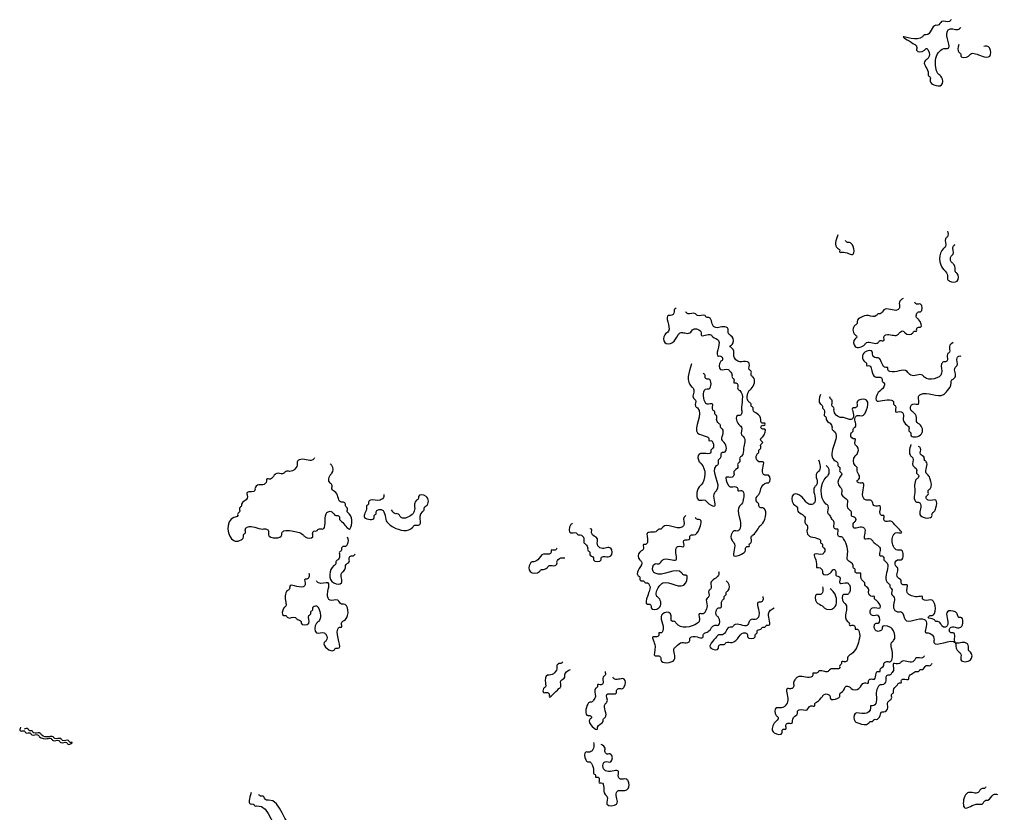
# Model space of a CAD drawing. Header units: metres. Extents: x 0 to 100, y 0 to 141.
# Drawn here: x 46.49 to 59.2, y 124.7 to 135.03 of the extents above; entities that cross this region are included whole.
import ezdxf

# ---------------------------------------------------------------- set-up
doc = ezdxf.new("R2010")
doc.units = ezdxf.units.M

msp = doc.modelspace()

# ---------------------------------------------------------------- linework, layer by layer
for points in [[(58.6, 135.025), (58.575, 135), (58.475, 135), (58.425, 134.95), (58.4, 134.95), (58.275, 134.825), (58.25, 134.825), (58.225, 134.8), (57.975, 134.8), (58.125, 134.7), (58.15, 134.675), (58.15, 134.625), (58.25, 134.625), (58.275, 134.65), (58.3, 134.625), (58.3, 134.525), (58.25, 134.475), (58.3, 134.325), (58.3, 134.3), (58.325, 134.275), (58.325, 134.225), (58.375, 134.175), (58.475, 134.175), (58.475, 134.275), (58.425, 134.325), (58.4, 134.4), (58.4, 134.525), (58.525, 134.65), (58.55, 134.65), (58.55, 134.875), (58.575, 134.9), (58.7, 134.9), (58.725, 134.925)], [(58.7, 134.7), (58.7, 134.6), (58.725, 134.575), (58.725, 134.55), (58.825, 134.55), (58.85, 134.575), (59, 134.55), (59.1, 134.55), (59.1, 134.65), (59.075, 134.675), (59.025, 134.675)], [(57.125, 132.225), (57.125, 132.05), (57.15, 132.025), (57.15, 132), (57.175, 132), (57.325, 131.975), (57.325, 132.075), (57.275, 132.125), (57.25, 132.125), (57.225, 132.15)], [(58.55, 132.275), (58.55, 132.2), (58.525, 132.175), (58.525, 132.075), (58.5, 132.05), (58.5, 131.775), (58.525, 131.75), (58.55, 131.675), (58.55, 131.65), (58.575, 131.625), (58.675, 131.625), (58.675, 131.725), (58.65, 131.75), (58.65, 131.775), (58.625, 131.85), (58.6, 131.875), (58.6, 131.95), (58.625, 131.975), (58.625, 132.075), (58.65, 132.1)], [(57.975, 131.4), (57.925, 131.35), (57.925, 131.275), (57.9, 131.25), (57.725, 131.25), (57.675, 131.2), (57.65, 131.2), (57.625, 131.175), (57.525, 131.175), (57.425, 131.15), (57.375, 131.1), (57.375, 131.075), (57.35, 131.05), (57.35, 130.925), (57.375, 130.9), (57.35, 130.875), (57.35, 130.775), (57.475, 130.8), (57.5, 130.825), (57.65, 130.825), (57.675, 130.85), (57.725, 130.85), (57.725, 130.9), (57.75, 130.925), (57.9, 130.925), (57.925, 130.95), (57.975, 130.975), (58, 130.95), (58.1, 130.95), (58.125, 130.975), (58.15, 130.975), (58.15, 131), (58.175, 131.025), (58.2, 131.025), (58.175, 131.125), (58.15, 131.15), (58.15, 131.2), (58.175, 131.225), (58.2, 131.225), (58.2, 131.325), (58.15, 131.325), (58.125, 131.35)], [(55.025, 131.275), (55, 131.25), (55, 131.225), (54.95, 131.175), (54.925, 131.175), (54.925, 130.975), (54.875, 130.925), (54.875, 130.825), (54.975, 130.825), (55.05, 130.925), (55.075, 130.95), (55.2, 130.95), (55.25, 131), (55.3, 131), (55.35, 130.95), (55.35, 130.925), (55.475, 130.925), (55.5, 130.9), (55.575, 130.85), (55.575, 130.65), (55.6, 130.65), (55.625, 130.625), (55.625, 130.6), (55.6, 130.575), (55.6, 130.475), (55.7, 130.475), (55.725, 130.45), (55.75, 130.4), (55.75, 130.375), (55.775, 130.35), (55.775, 130.3), (55.8, 130.3), (55.825, 130.275), (55.825, 130.225), (55.85, 130.2), (55.875, 129.95), (55.875, 129.9), (55.85, 129.875), (55.825, 129.875), (55.825, 129.775), (55.875, 129.725), (55.875, 129.625), (55.9, 129.6), (55.9, 129.45), (55.875, 129.35), (55.85, 129.325), (55.85, 129.275), (55.825, 129.25), (55.825, 129.2), (55.775, 129.15), (55.775, 129.1), (55.75, 129.075), (55.675, 129.075), (55.7, 128.975), (55.725, 128.95), (55.8, 128.95), (55.825, 128.925), (55.825, 128.9), (55.875, 128.9), (55.9, 128.875), (55.9, 128.8), (55.875, 128.725), (55.85, 128.7), (55.85, 128.4), (55.825, 128.375), (55.775, 128.375), (55.75, 128.35), (55.75, 128.25), (55.775, 128.225), (55.775, 128.05), (55.875, 128.075), (55.925, 128.125), (55.925, 128.15), (55.95, 128.175), (55.975, 128.175), (55.975, 128.2), (56, 128.225), (56, 128.3), (56.025, 128.325), (56.125, 128.45), (56.15, 128.475), (56.15, 128.675), (56.125, 128.675), (56.1, 128.7), (56.1, 128.725), (56.075, 128.75), (56.075, 128.825), (56.1, 128.85), (56.125, 128.925), (56.2, 129), (56.225, 129), (56.225, 129.1), (56.175, 129.1), (56.15, 129.125), (56.15, 129.275), (56.1, 129.275), (56.075, 129.375), (56.1, 129.4), (56.1, 129.425), (56.125, 129.45), (56.125, 129.5), (56.15, 129.525), (56.125, 129.55), (56.125, 129.575), (56.15, 129.6), (56.175, 129.7), (56.15, 129.7), (56.125, 129.725), (56.15, 129.75), (56.175, 129.75), (56.175, 129.775), (56.15, 129.775), (56.125, 129.8), (56.125, 129.825), (56.075, 129.9), (56.025, 129.95), (56.025, 129.975), (56, 130), (56, 130.025), (55.975, 130.05), (55.975, 130.2), (56, 130.225), (56.025, 130.375), (56, 130.4), (56, 130.45), (55.975, 130.475), (55.975, 130.55), (55.95, 130.575), (55.85, 130.575), (55.775, 130.65), (55.775, 130.675), (55.75, 130.75), (55.725, 130.775), (55.75, 130.8), (55.75, 130.9), (55.7, 130.95), (55.7, 131), (55.675, 131.025), (55.525, 131.025), (55.5, 131.05), (55.475, 131.125), (55.45, 131.15), (55.425, 131.15), (55.4, 131.175), (55.3, 131.175), (55.275, 131.2), (55.175, 131.2), (55.15, 131.225)], [(58.625, 130.825), (58.575, 130.775), (58.575, 130.7), (58.55, 130.675), (58.55, 130.6), (58.525, 130.575), (58.5, 130.575), (58.475, 130.55), (58.475, 130.425), (58.25, 130.375), (58.225, 130.4), (58.075, 130.4), (58.025, 130.45), (57.8, 130.45), (57.775, 130.475), (57.775, 130.5), (57.75, 130.5), (57.7, 130.55), (57.65, 130.625), (57.625, 130.625), (57.575, 130.675), (57.575, 130.7), (57.475, 130.7), (57.475, 130.575), (57.5, 130.55), (57.5, 130.525), (57.525, 130.525), (57.575, 130.425), (57.625, 130.375), (57.675, 130.375), (57.7, 130.35), (57.7, 130.325), (57.725, 130.3), (57.725, 130.25), (57.65, 130.175), (57.625, 130.075), (57.825, 130.075), (57.85, 130.05), (57.85, 130.025), (57.875, 130), (57.875, 129.925), (57.95, 129.925), (57.975, 129.9), (57.975, 129.825), (58.025, 129.75), (58.05, 129.725), (58.05, 129.675), (58.075, 129.65), (58.075, 129.625), (58.2, 129.625), (58.2, 129.75), (58.15, 129.8), (58.15, 129.85), (58.1, 129.925), (58.075, 129.95), (58.075, 130), (58.1, 130.025), (58.175, 130.025), (58.175, 130.125), (58.2, 130.15), (58.5, 130.15), (58.55, 130.2), (58.6, 130.3), (58.6, 130.325), (58.65, 130.375), (58.65, 130.5), (58.675, 130.525), (58.675, 130.625), (58.7, 130.65), (58.725, 130.65)], [(55.225, 130.55), (55.225, 130.25), (55.25, 130.225), (55.25, 130.1), (55.275, 130.075), (55.275, 130), (55.3, 129.975), (55.3, 129.65), (55.425, 129.6), (55.45, 129.575), (55.45, 129.55), (55.475, 129.55), (55.5, 129.525), (55.5, 129.45), (55.475, 129.425), (55.475, 129.4), (55.325, 129.375), (55.325, 129.275), (55.35, 129.25), (55.35, 128.975), (55.325, 128.95), (55.325, 128.775), (55.4, 128.775), (55.425, 128.75), (55.525, 128.7), (55.525, 128.875), (55.55, 128.9), (55.55, 129.225), (55.575, 129.25), (55.575, 129.3), (55.6, 129.325), (55.625, 129.4), (55.65, 129.4), (55.65, 129.525), (55.625, 129.55), (55.625, 129.7), (55.6, 129.725), (55.6, 129.75), (55.575, 129.775), (55.55, 129.825), (55.55, 129.875), (55.525, 129.9), (55.525, 129.925), (55.5, 129.95), (55.5, 130.025), (55.425, 130.025), (55.4, 130.05), (55.425, 130.225), (55.45, 130.225), (55.45, 130.35), (55.425, 130.35), (55.4, 130.375), (55.4, 130.4), (55.375, 130.425)], [(56.9, 130.15), (56.9, 130.025), (56.925, 130), (56.925, 129.975), (56.95, 129.95), (56.95, 129.875), (56.975, 129.85), (56.975, 129.825), (57.025, 129.775), (57.05, 129.725), (57.05, 129.7), (57.075, 129.675), (57.075, 129.3), (57.125, 129.25), (57.125, 129.225), (57.15, 129.2), (57.15, 129.15), (57.175, 129.125), (57.15, 129.075), (57.15, 128.95), (57.175, 128.925), (57.175, 128.85), (57.25, 128.775), (57.25, 128.675), (57.3, 128.625), (57.3, 128.575), (57.35, 128.55), (57.35, 128.5), (57.325, 128.475), (57.325, 128.425), (57.45, 128.425), (57.475, 128.4), (57.475, 128.275), (57.55, 128.275), (57.575, 128.25), (57.625, 128.2), (57.675, 128.15), (57.675, 128.05), (57.7, 128.05), (57.725, 128.025), (57.725, 128), (57.75, 127.975), (57.75, 127.775), (57.775, 127.7), (57.8, 127.675), (57.8, 127.65), (57.825, 127.625), (57.825, 127.55), (57.85, 127.525), (57.85, 127.375), (57.9, 127.325), (57.95, 127.325), (58, 127.225), (58.25, 127.225), (58.275, 127.2), (58.275, 127.05), (58.3, 127.05), (58.375, 126.975), (58.375, 126.925), (58.65, 126.925), (58.675, 126.825), (58.725, 126.775), (58.725, 126.7), (58.85, 126.7), (58.85, 126.8), (58.825, 126.825), (58.825, 126.875), (58.775, 126.925), (58.65, 126.925), (58.625, 127.05), (58.6, 127.05), (58.575, 127.075), (58.575, 127.1), (58.6, 127.125), (58.725, 127.125), (58.725, 127.25), (58.7, 127.25), (58.675, 127.3), (58.65, 127.325), (58.55, 127.325), (58.55, 127.15), (58.525, 127.125), (58.5, 127.125), (58.425, 127.2), (58.4, 127.2), (58.375, 127.225), (58.3, 127.25), (58.325, 127.275), (58.35, 127.275), (58.35, 127.475), (58.25, 127.475), (58.225, 127.5), (58.225, 127.525), (58.2, 127.525), (58.05, 127.55), (58.025, 127.575), (58.025, 127.675), (57.975, 127.675), (57.95, 127.7), (57.95, 127.725), (57.9, 127.775), (57.9, 127.9), (57.875, 127.925), (57.9, 128), (57.95, 128), (57.95, 128.125), (57.9, 128.125), (57.85, 128.175), (57.85, 128.325), (57.875, 128.35), (57.95, 128.35), (57.85, 128.475), (57.825, 128.5), (57.75, 128.5), (57.725, 128.525), (57.725, 128.575), (57.7, 128.575), (57.675, 128.6), (57.675, 128.7), (57.6, 128.7), (57.575, 128.75), (57.55, 128.775), (57.5, 128.775), (57.45, 128.825), (57.45, 129), (57.4, 129), (57.375, 129.025), (57.4, 129.05), (57.375, 129.175), (57.375, 129.2), (57.35, 129.225), (57.35, 129.35), (57.375, 129.375), (57.375, 129.475), (57.35, 129.5), (57.35, 129.575), (57.325, 129.575), (57.3, 129.65), (57.325, 129.675), (57.325, 129.7), (57.35, 129.725), (57.35, 129.85), (57.375, 129.875), (57.45, 129.875), (57.475, 129.9), (57.5, 129.95), (57.5, 130.075), (57.4, 130.075), (57.375, 130.05), (57.375, 130), (57.35, 129.975), (57.325, 129.975), (57.325, 129.85), (57.3, 129.825), (57.2, 129.85), (57.175, 129.85), (57.075, 129.95), (57.075, 129.975), (57.05, 130), (57.05, 130.075), (57.025, 130.1), (57.025, 130.125)], [(58.075, 129.5), (58.075, 129.35), (58.1, 129.325), (58.1, 129.225), (58.15, 129.175), (58.15, 129.125), (58.175, 129.1), (58.175, 129.075), (58.15, 129.05), (58.125, 128.875), (58.125, 128.775), (58.15, 128.75), (58.175, 128.75), (58.2, 128.725), (58.2, 128.575), (58.35, 128.575), (58.35, 128.6), (58.375, 128.625), (58.4, 128.675), (58.4, 128.775), (58.3, 128.775), (58.275, 128.8), (58.275, 128.825), (58.3, 128.85), (58.3, 128.9), (58.325, 128.925), (58.325, 129.05), (58.3, 129.1), (58.275, 129.125), (58.275, 129.275), (58.25, 129.3), (58.25, 129.325), (58.2, 129.375), (58.2, 129.45), (58.175, 129.475)], [(50.325, 129.325), (50.3, 129.3), (50.125, 129.3), (50.1, 129.275), (50.1, 129.25), (50, 129.15), (49.95, 129.15), (49.925, 129.125), (49.85, 129.125), (49.8, 129.1), (49.75, 129.05), (49.7, 129.05), (49.7, 129.025), (49.65, 128.975), (49.6, 128.975), (49.55, 128.925), (49.55, 128.9), (49.45, 128.875), (49.45, 128.8), (49.375, 128.725), (49.375, 128.7), (49.35, 128.675), (49.35, 128.625), (49.325, 128.6), (49.325, 128.575), (49.275, 128.55), (49.275, 128.25), (49.35, 128.25), (49.4, 128.3), (49.4, 128.325), (49.425, 128.35), (49.425, 128.4), (49.45, 128.425), (49.65, 128.4), (49.7, 128.4), (49.725, 128.375), (49.725, 128.325), (49.9, 128.325), (49.9, 128.35), (49.925, 128.375), (50.025, 128.375), (50.175, 128.325), (50.2, 128.3), (50.3, 128.3), (50.3, 128.35), (50.325, 128.375), (50.35, 128.375), (50.375, 128.4), (50.425, 128.4), (50.475, 128.6), (50.5, 128.625), (50.55, 128.625), (50.6, 128.575), (50.625, 128.575), (50.65, 128.55), (50.65, 128.525), (50.675, 128.5), (50.775, 128.4), (50.775, 128.6), (50.75, 128.625), (50.75, 128.675), (50.725, 128.7), (50.725, 128.725), (50.7, 128.75), (50.675, 128.75), (50.6, 128.875), (50.55, 128.925), (50.55, 128.975), (50.525, 129), (50.525, 129.1), (50.55, 129.125), (50.55, 129.225), (50.525, 129.25)], [(56.875, 129.3), (56.875, 129.15), (56.85, 129.125), (56.85, 128.975), (56.825, 128.95), (56.825, 128.75), (56.8, 128.725), (56.75, 128.725), (56.65, 128.825), (56.55, 128.85), (56.55, 128.725), (56.6, 128.675), (56.6, 128.65), (56.7, 128.55), (56.7, 128.475), (56.725, 128.45), (56.725, 128.35), (56.775, 128.3), (56.875, 128.275), (56.9, 128.25), (56.9, 128.225), (56.925, 128.2), (56.925, 128.175), (56.95, 128.15), (56.95, 128.1), (56.925, 128.075), (56.825, 128.075), (56.85, 127.925), (56.85, 127.9), (56.875, 127.9), (56.925, 127.85), (56.925, 127.825), (57.025, 127.825), (57.075, 127.875), (57.1, 127.85), (57.1, 127.8), (57.15, 127.775), (57.15, 127.7), (57.25, 127.7), (57.275, 127.675), (57.275, 127.575), (57.25, 127.55), (57.2, 127.55), (57.2, 127.45), (57.225, 127.425), (57.25, 127.2), (57.275, 127.175), (57.275, 127.15), (57.325, 127.15), (57.35, 127.125), (57.35, 127.1), (57.375, 127.1), (57.4, 127.075), (57.4, 126.95), (57.3, 126.775), (57.25, 126.725), (57.25, 126.7), (57.225, 126.675), (57.175, 126.675), (57.175, 126.65), (57.15, 126.625), (57.15, 126.6), (57.025, 126.575), (57, 126.55), (56.875, 126.55), (56.85, 126.525), (56.8, 126.525), (56.8, 126.5), (56.775, 126.475), (56.6, 126.475), (56.575, 126.45), (56.55, 126.4), (56.55, 126.35), (56.525, 126.325), (56.475, 126.325), (56.475, 126.175), (56.375, 126.075), (56.325, 126.075), (56.325, 125.975), (56.35, 125.95), (56.3, 125.875), (56.3, 125.75), (56.4, 125.75), (56.4, 125.775), (56.425, 125.8), (56.45, 125.8), (56.45, 125.85), (56.475, 125.875), (56.525, 125.875), (56.55, 125.95), (56.6, 126), (56.6, 126.025), (56.625, 126.05), (56.725, 126.05), (56.775, 126.1), (56.825, 126.1), (56.825, 126.125), (56.85, 126.15), (56.925, 126.225), (56.95, 126.25), (57, 126.25), (57.025, 126.225), (57.025, 126.2), (57.125, 126.2), (57.15, 126.225), (57.15, 126.25), (57.2, 126.3), (57.225, 126.35), (57.275, 126.35), (57.3, 126.325), (57.4, 126.325), (57.475, 126.4), (57.525, 126.4), (57.525, 126.425), (57.55, 126.45), (57.6, 126.45), (57.625, 126.525), (57.65, 126.55), (57.675, 126.55), (57.675, 126.575), (57.725, 126.625), (57.725, 126.65), (57.75, 126.675), (57.8, 126.675), (57.825, 126.85), (57.825, 126.925), (57.85, 126.95), (57.85, 127.075), (57.8, 127.125), (57.7, 127.125), (57.7, 127.1), (57.675, 127.075), (57.625, 127.075), (57.6, 127.15), (57.625, 127.175), (57.65, 127.175), (57.65, 127.275), (57.575, 127.275), (57.55, 127.3), (57.55, 127.35), (57.575, 127.375), (57.675, 127.375), (57.625, 127.475), (57.6, 127.5), (57.6, 127.525), (57.575, 127.525), (57.525, 127.575), (57.525, 127.625), (57.475, 127.675), (57.475, 127.7), (57.45, 127.725), (57.425, 127.8), (57.425, 127.825), (57.375, 127.825), (57.35, 127.85), (57.35, 127.875), (57.325, 127.9), (57.325, 127.925), (57.25, 128), (57.25, 128.05), (57.2, 128.275), (57.175, 128.3), (57.15, 128.3), (57.125, 128.325), (57.125, 128.4), (57.1, 128.4), (57.075, 128.425), (57.075, 128.5), (57.05, 128.525), (57.025, 128.575), (57, 128.6), (57, 128.7), (56.975, 128.725), (56.975, 129.075), (57, 129.1), (57, 129.2), (56.975, 129.225)], [(51.225, 128.85), (51.225, 128.825), (51.175, 128.775), (51.05, 128.775), (51.025, 128.75), (51.025, 128.725), (51, 128.7), (51, 128.675), (50.975, 128.55), (51.1, 128.55), (51.1, 128.575), (51.125, 128.6), (51.125, 128.625), (51.15, 128.65), (51.2, 128.65), (51.225, 128.625), (51.25, 128.525), (51.35, 128.425), (51.6, 128.425), (51.625, 128.45), (51.675, 128.45), (51.7, 128.475), (51.7, 128.5), (51.725, 128.625), (51.75, 128.65), (51.75, 128.675), (51.775, 128.7), (51.775, 128.825), (51.675, 128.825), (51.675, 128.8), (51.65, 128.775), (51.625, 128.725), (51.625, 128.65), (51.525, 128.55), (51.45, 128.55), (51.4, 128.6), (51.375, 128.6), (51.325, 128.65)], [(55.15, 128.575), (55.125, 128.55), (55.125, 128.45), (55.1, 128.425), (54.85, 128.425), (54.825, 128.4), (54.8, 128.4), (54.775, 128.375), (54.65, 128.35), (54.65, 128.225), (54.625, 128.2), (54.6, 128.2), (54.6, 128.15), (54.55, 128.1), (54.55, 128), (54.575, 127.975), (54.525, 127.8), (54.55, 127.775), (54.55, 127.75), (54.575, 127.725), (54.6, 127.725), (54.625, 127.7), (54.65, 127.7), (54.675, 127.675), (54.65, 127.525), (54.65, 127.425), (54.675, 127.425), (54.7, 127.4), (54.7, 127.375), (54.8, 127.375), (54.8, 127.5), (54.775, 127.525), (54.8, 127.65), (54.85, 127.7), (55.15, 127.7), (55.15, 127.8), (55.125, 127.8), (55.1, 127.825), (54.75, 127.825), (54.725, 127.85), (54.75, 127.95), (54.8, 127.95), (54.85, 128), (55.025, 128), (55.025, 128.15), (55.05, 128.175), (55.125, 128.175), (55.125, 128.25), (55.2, 128.275), (55.2, 128.3), (55.225, 128.325), (55.25, 128.325), (55.325, 128.4), (55.325, 128.525), (55.3, 128.525), (55.275, 128.55)], [(53.675, 128.475), (53.65, 128.45), (53.65, 128.35), (53.725, 128.35), (53.75, 128.325), (53.775, 128.325), (53.825, 128.275), (53.825, 128.225), (53.85, 128.2), (53.875, 128.15), (53.875, 128.125), (53.9, 128.1), (53.9, 128.075), (53.95, 128.025), (53.95, 128), (54.05, 128), (54.05, 128.025), (54.175, 128.05), (54.175, 128.15), (54.05, 128.15), (54, 128.2), (54, 128.275), (53.925, 128.35), (53.925, 128.4), (53.9, 128.4)], [(50.75, 128.3), (50.75, 128.2), (50.725, 128.175), (50.7, 128.175), (50.675, 128.15), (50.675, 128.125), (50.65, 128.1), (50.65, 128.05), (50.625, 128), (50.6, 127.975), (50.6, 127.95), (50.575, 127.925), (50.575, 127.7), (50.675, 127.7), (50.675, 127.825), (50.7, 127.85), (50.725, 127.9), (50.725, 127.925), (50.775, 127.975), (50.775, 128.025), (50.8, 128.05), (50.825, 128.05), (50.85, 128.075)], [(53.475, 128.15), (53.45, 128.125), (53.4, 128.125), (53.4, 128.1), (53.375, 128.075), (53.3, 128.075), (53.225, 128), (53.175, 127.975), (53.15, 127.975), (53.125, 127.95), (53.125, 127.85), (53.25, 127.85), (53.275, 127.875), (53.3, 127.875), (53.35, 127.9), (53.375, 127.925), (53.45, 127.925), (53.475, 127.95), (53.475, 127.975), (53.525, 128.025), (53.575, 128.025)], [(50.25, 127.825), (50.25, 127.775), (50.225, 127.75), (50.2, 127.75), (50.2, 127.675), (50.175, 127.65), (50, 127.65), (50, 127.625), (49.975, 127.6), (49.95, 127.45), (49.95, 127.4), (49.925, 127.375), (49.925, 127.275), (49.95, 127.275), (49.975, 127.25), (50.075, 127.25), (50.1, 127.225), (50.15, 127.2), (50.15, 127.175), (50.25, 127.175), (50.25, 127.275), (50.275, 127.3), (50.275, 127.325), (50.3, 127.35), (50.3, 127.375), (50.35, 127.4), (50.375, 127.375), (50.375, 127.2), (50.35, 127.175), (50.35, 127.05), (50.45, 127.05), (50.475, 127.025), (50.475, 126.95), (50.45, 126.925), (50.575, 126.825), (50.6, 126.85), (50.625, 126.85), (50.625, 127.1), (50.65, 127.125), (50.675, 127.125), (50.675, 127.175), (50.725, 127.225), (50.7, 127.425), (50.675, 127.425), (50.625, 127.475), (50.525, 127.475), (50.5, 127.5), (50.5, 127.7), (50.375, 127.7), (50.35, 127.725)], [(55.575, 127.85), (55.575, 127.8), (55.475, 127.7), (55.475, 127.625), (55.45, 127.6), (55.45, 127.525), (55.425, 127.5), (55.425, 127.4), (55.4, 127.325), (55.375, 127.3), (55.325, 127.3), (55.325, 127.2), (55.3, 127.175), (55.025, 127.175), (55, 127.2), (54.975, 127.2), (54.95, 127.3), (54.85, 127.3), (54.85, 127.075), (54.825, 127.05), (54.8, 127.05), (54.8, 127.025), (54.775, 127), (54.725, 127), (54.75, 126.875), (54.75, 126.75), (54.8, 126.75), (54.825, 126.725), (54.825, 126.7), (55, 126.7), (55, 126.85), (55.025, 126.875), (55.1, 126.925), (55.175, 126.925), (55.2, 126.95), (55.2, 126.975), (55.225, 127), (55.375, 127), (55.375, 127.025), (55.4, 127.05), (55.45, 127.075), (55.525, 127.15), (55.575, 127.15), (55.575, 127.25), (55.55, 127.275), (55.55, 127.35), (55.575, 127.375), (55.6, 127.375), (55.625, 127.475), (55.65, 127.5), (55.65, 127.525), (55.675, 127.55), (55.675, 127.575), (55.7, 127.6), (55.7, 127.7), (55.675, 127.725)], [(56.925, 127.65), (56.925, 127.575), (56.9, 127.55), (56.85, 127.55), (56.85, 127.45), (56.925, 127.4), (56.95, 127.375), (57.075, 127.375), (57.075, 127.575), (57.025, 127.625)], [(56.15, 127.525), (56.15, 127.475), (56.125, 127.45), (56.1, 127.45), (56.1, 127.275), (56.05, 127.225), (56, 127.225), (55.975, 127.2), (55.95, 127.15), (55.775, 127.15), (55.75, 127.125), (55.725, 127.125), (55.625, 127.025), (55.575, 127.025), (55.55, 127), (55.475, 126.85), (55.575, 126.85), (55.575, 126.875), (55.6, 126.9), (55.65, 126.9), (55.675, 126.925), (55.75, 126.925), (55.925, 127.05), (55.95, 127.025), (55.95, 127), (56.05, 127), (56.05, 127.025), (56.075, 127.05), (56.075, 127.075), (56.125, 127.1), (56.15, 127.125), (56.175, 127.125), (56.2, 127.15), (56.225, 127.15), (56.225, 127.3), (56.3, 127.375)], [(58.25, 126.75), (58.225, 126.725), (58.15, 126.725), (58.1, 126.675), (57.95, 126.675), (57.925, 126.65), (57.85, 126.65), (57.85, 126.575), (57.825, 126.525), (57.8, 126.5), (57.775, 126.5), (57.75, 126.475), (57.75, 126.425), (57.7, 126.375), (57.675, 126.375), (57.65, 126.35), (57.625, 126.275), (57.625, 126.15), (57.575, 126.1), (57.55, 126.1), (57.55, 126.075), (57.475, 126), (57.35, 126), (57.35, 125.9), (57.4, 125.875), (57.525, 125.875), (57.55, 125.9), (57.575, 125.9), (57.6, 125.925), (57.625, 125.925), (57.675, 125.975), (57.7, 126.025), (57.725, 126.025), (57.775, 126.075), (57.775, 126.15), (57.825, 126.2), (57.825, 126.25), (57.85, 126.275), (57.85, 126.3), (57.9, 126.375), (57.925, 126.4), (57.95, 126.4), (57.95, 126.425), (57.975, 126.45), (58.05, 126.45), (58.05, 126.475), (58.1, 126.525), (58.15, 126.55), (58.175, 126.55), (58.2, 126.575), (58.225, 126.575), (58.275, 126.625), (58.325, 126.625), (58.35, 126.65)], [(53.55, 126.675), (53.525, 126.65), (53.5, 126.65), (53.475, 126.625), (53.475, 126.6), (53.375, 126.5), (53.35, 126.5), (53.325, 126.4), (53.325, 126.35), (53.3, 126.325), (53.3, 126.275), (53.35, 126.275), (53.375, 126.25), (53.375, 126.225), (53.5, 126.325), (53.525, 126.35), (53.525, 126.425), (53.575, 126.475), (53.575, 126.5), (53.65, 126.575)], [(54.1, 126.55), (54.1, 126.5), (54.075, 126.475), (54.075, 126.4), (54.05, 126.375), (54, 126.375), (54, 126.35), (53.975, 126.325), (53.975, 126.225), (53.95, 126.175), (53.925, 126.15), (53.9, 126.15), (53.875, 126.125), (53.875, 125.975), (53.9, 125.975), (53.925, 125.95), (53.9, 125.925), (54, 125.8), (54, 125.825), (54.075, 125.9), (54.075, 125.925), (54.1, 125.95), (54.1, 126.125), (54.125, 126.15), (54.125, 126.25), (54.25, 126.275), (54.25, 126.3), (54.275, 126.325), (54.325, 126.325), (54.35, 126.35), (54.35, 126.45), (54.225, 126.45), (54.2, 126.475)], [(46.5, 125.825), (46.5, 125.775), (46.55, 125.775), (46.575, 125.75), (46.625, 125.75), (46.65, 125.725), (46.725, 125.725), (46.75, 125.7), (46.85, 125.675), (46.9, 125.675), (46.925, 125.65), (47, 125.65), (47.025, 125.625), (47.1, 125.625), (47.125, 125.6), (47.175, 125.625), (47.15, 125.625), (47.125, 125.65), (47.05, 125.65), (47.025, 125.675), (46.95, 125.675), (46.925, 125.7), (46.875, 125.7), (46.775, 125.725), (46.75, 125.75), (46.675, 125.75), (46.65, 125.775), (46.625, 125.775), (46.6, 125.8), (46.55, 125.8)], [(53.95, 125.625), (53.95, 125.55), (53.9, 125.5), (53.85, 125.5), (53.85, 125.4), (53.875, 125.375), (53.9, 125.375), (53.925, 125.35), (53.95, 125.25), (53.95, 125.225), (53.975, 125.2), (53.975, 125.175), (54, 125.175), (54.025, 125.15), (54.025, 125.1), (54.05, 125.1), (54.1, 124.95), (54.125, 124.925), (54.125, 124.825), (54.25, 124.825), (54.25, 124.975), (54.275, 125), (54.3, 125), (54.4, 125.025), (54.4, 125.125), (54.375, 125.15), (54.3, 125.15), (54.275, 125.175), (54.275, 125.25), (54.125, 125.25), (54.075, 125.3), (54.1, 125.375), (54.175, 125.375), (54.175, 125.475), (54.125, 125.475), (54.1, 125.5), (54.1, 125.55), (54.05, 125.6)], [(49.5, 124.975), (49.5, 124.825), (49.525, 124.825), (49.55, 124.8), (49.575, 124.8), (49.925, 124.45), (49.95, 124.45), (50.275, 124.125), (50.3, 124.125), (50.425, 123.975), (50.45, 123.95), (50.45, 123.9), (50.475, 123.9), (50.5, 123.875), (50.5, 123.85), (50.475, 123.825), (50.45, 123.825), (50.5, 123.825), (50.6, 123.7), (50.65, 123.65), (50.65, 123.625), (50.75, 123.525), (50.75, 123.5), (50.775, 123.475), (50.8, 123.475), (50.8, 123.5), (50.775, 123.525), (50.825, 123.55), (50.85, 123.525), (50.85, 123.5), (50.9, 123.45), (50.9, 123.375), (50.925, 123.375), (50.925, 123.475), (50.95, 123.5), (51, 123.45), (51.025, 123.4), (51.025, 123.375), (51.075, 123.325), (51.075, 123.275), (51.1, 123.25), (51.05, 123.2), (51.075, 123.2), (51.075, 123.225), (51.1, 123.25), (51.15, 123.275), (51.175, 123.25), (51.175, 123.225), (51.2, 123.225), (51.15, 123.275), (51.125, 123.25), (51.1, 123.25), (51.075, 123.275), (51.125, 123.325), (51.15, 123.35), (51.175, 123.375), (51.2, 123.375), (51.4, 123.175), (51.35, 123.125), (51.325, 123.125), (51.25, 123.2), (51.275, 123.225), (51.25, 123.2), (51.275, 123.175), (51.3, 123.15), (51.3, 123.125), (51.35, 123.125), (51.375, 123.15), (51.45, 123.15), (51.45, 123.175), (51.5, 123.225), (51.525, 123.2), (51.65, 123.1), (51.675, 123.1), (51.7, 123.075), (51.725, 123.075), (51.8, 123), (51.825, 123), (51.85, 122.975), (51.875, 122.975), (51.85, 123), (51.8, 123.025), (51.775, 123.05), (51.75, 123.05), (51.7, 123.1), (51.675, 123.1), (51.6, 123.175), (51.575, 123.175), (51.55, 123.2), (51.525, 123.2), (51.45, 123.225), (51.425, 123.25), (51.4, 123.25), (51.25, 123.4), (51.225, 123.4), (51.2, 123.425), (51.175, 123.425), (51.15, 123.4), (51.075, 123.4), (51.05, 123.45), (51.025, 123.475), (51.025, 123.5), (50.975, 123.55), (50.975, 123.575), (50.95, 123.6), (50.95, 123.625), (50.8, 123.775), (50.8, 123.75), (50.875, 123.65), (50.9, 123.625), (50.9, 123.6), (50.875, 123.575), (50.825, 123.625), (50.825, 123.65), (50.8, 123.675), (50.775, 123.675), (50.725, 123.725), (50.75, 123.675), (50.775, 123.65), (50.775, 123.625), (50.8, 123.6), (50.775, 123.575), (50.75, 123.575), (50.675, 123.65), (50.675, 123.675), (50.65, 123.7), (50.6, 123.775), (50.6, 123.8), (50.55, 123.85), (50.55, 123.875), (50.525, 123.9), (50.525, 123.975), (50.5, 124), (50.5, 124.025), (50.45, 124.075), (50.375, 124.175), (50.375, 124.25), (50.1, 124.525), (50.075, 124.525), (49.725, 124.875), (49.7, 124.875), (49.65, 124.925), (49.625, 124.925), (49.6, 124.95)], [(59.05, 125.05), (59.025, 125.025), (59, 125.025), (58.95, 124.975), (58.825, 124.975), (58.775, 124.925), (58.775, 124.775), (58.95, 124.825), (59, 124.825), (59.05, 124.875), (59.075, 124.875), (59.15, 124.95), (59.2, 124.95)]]:
    msp.add_spline(points, degree=3)

doc.saveas('drawing.dxf')
